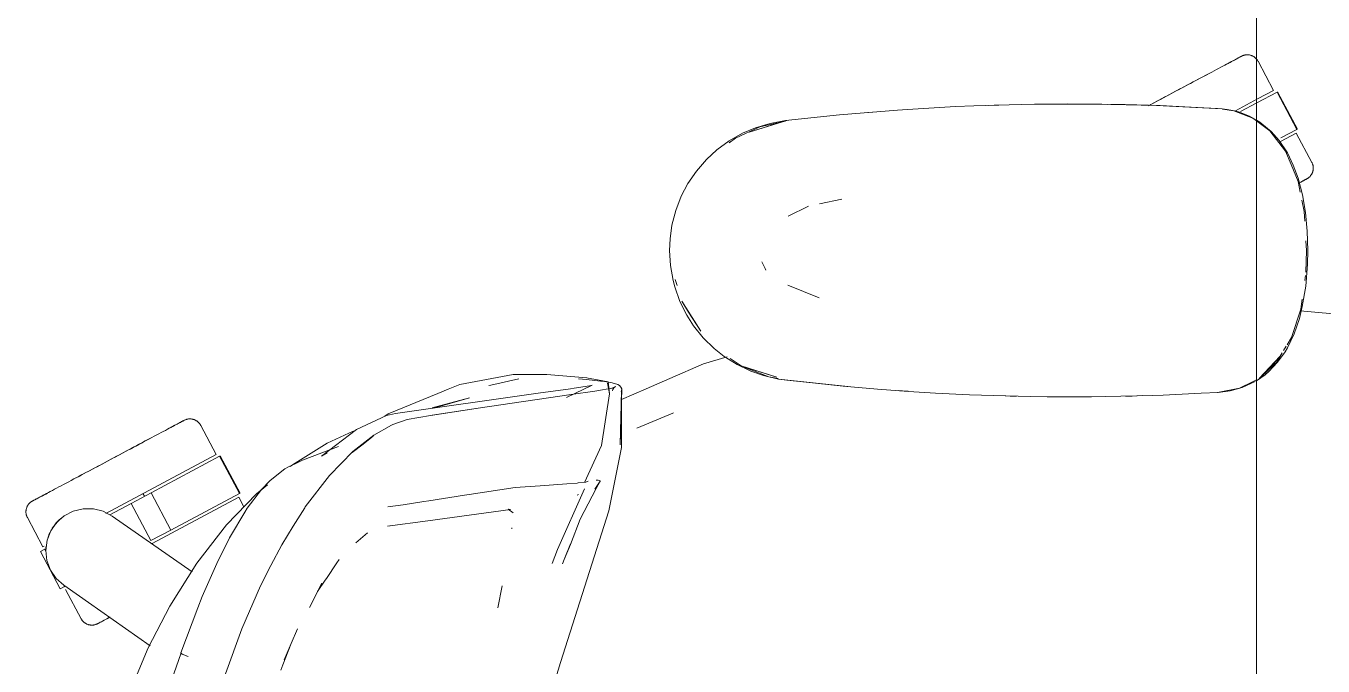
# Model space of a CAD drawing. Header units: millimetres. Extents: x 79795 to 317870, y -36033 to 97293.
# Drawn here: x 194538.7 to 194968.2, y 11576.1 to 11788.1 of the extents above; entities that cross this region are included whole.
import ezdxf

# ---------------------------------------------------------------- set-up
doc = ezdxf.new("R2010")
doc.units = ezdxf.units.MM
doc.header["$MEASUREMENT"] = 0
doc.layers.add('G-IMPT', color=8, linetype='CONTINUOUS', lineweight=9)
doc.layers.add('I-FURN', color=8, linetype='CONTINUOUS', lineweight=9)

msp = doc.modelspace()

# ---------------------------------------------------------------- linework, layer by layer
at = {"layer": 'G-IMPT'}
for p, q in [((194827.24, 11760.22), (194812.18, 11758.97)), ((194827.24, 11760.22), (194832.33, 11760.55)), ((194832.33, 11760.55), (194846.46, 11761.36)), ((194852.49, 11761.61), (194846.46, 11761.36)), ((194852.49, 11761.61), (194864.25, 11762)), ((194857.37, 11761.75), (194859.31, 11761.86)), ((194859.31, 11761.86), (194860.81, 11761.88)), ((194872.67, 11762.17), (194864.25, 11762)), ((194872.67, 11762.17), (194883.46, 11762.25)), ((194872.67, 11762.17), (194892.85, 11762.21)), ((194872.67, 11762.17), (194902.68, 11762.05)), ((194902.68, 11762.05), (194883.46, 11762.25)), ((194892.85, 11762.21), (194902.68, 11762.05)), ((194892.85, 11762.21), (194914.25, 11761.71)), ((194892.85, 11762.21), (194913.04, 11761.75)), ((194892.85, 11762.17), (194894.89, 11762.19)), ((194894.89, 11762.19), (194896.8, 11762.12)), ((194902.68, 11762.05), (194914.25, 11761.71)), ((194914.25, 11761.71), (194913.04, 11761.75)), ((194913.04, 11761.75), (194934.82, 11760.66)), ((194913.04, 11761.75), (194933.22, 11760.77)), ((194914.25, 11761.71), (194934.82, 11760.66)), ((194934.82, 11760.66), (194933.22, 11760.77)), ((194934.82, 11760.66), (194936.47, 11760.41)), ((194938.68, 11759.94), (194934.84, 11760.53)), ((194938.86, 11759.96), (194936.47, 11760.41)), ((194790.64, 11756.72), (194778.18, 11752.89)), ((194781.67, 11754.68), (194790.07, 11756.59)), ((194790.12, 11756.72), (194785.08, 11755.83)), ((194790.64, 11756.72), (194787.32, 11755.81)), ((194808.05, 11758.63), (194790.12, 11756.72)), ((194812.18, 11758.97), (194808.05, 11758.63)), ((194819.05, 11759.57), (194817.38, 11759.4)), ((194938.68, 11759.94), (194944.88, 11757.53)), ((194938.86, 11759.96), (194940.21, 11759.59)), ((194943.85, 11758.2), (194940.21, 11759.59)), ((194943.85, 11758.2), (194946.09, 11756.92)), ((194944.88, 11757.53), (194946.09, 11756.64)), ((194946.09, 11756.92), (194947.28, 11756.24)), ((194946.09, 11756.64), (194950.5, 11753.36)), ((194947.28, 11756.24), (194951.02, 11753.17)), ((194775.98, 11752.55), (194771.54, 11750.04)), ((194781.67, 11754.68), (194773.6, 11750.94)), ((194775.98, 11752.55), (194780.22, 11754.36)), ((194778.18, 11752.89), (194787.32, 11755.81)), ((194780.22, 11754.36), (194785.08, 11755.83)), ((194950.5, 11753.36), (194955.72, 11746.58)), ((194953.69, 11750.13), (194951.02, 11753.17)), ((194767.45, 11747.04), (194771.54, 11750.04)), ((194771.5, 11749.35), (194773.6, 11750.94)), ((194956.35, 11746.08), (194953.69, 11750.13)), ((194760.7, 11740.04), (194764.02, 11743.88)), ((194767.45, 11747.04), (194764.02, 11743.88)), ((194955.72, 11746.58), (194957.56, 11742.18)), ((194956.35, 11746.08), (194958.33, 11742.01)), ((194757.86, 11735.87), (194760.7, 11740.04)), ((194959.89, 11736.56), (194957.56, 11742.18)), ((194959.92, 11737.67), (194958.33, 11742.01)), ((194757.86, 11735.87), (194755.67, 11731.71)), ((194959.89, 11736.56), (194960.6, 11733.09)), ((194959.92, 11737.67), (194961.34, 11732.19)), ((194755.67, 11731.71), (194753.84, 11727)), ((194808.84, 11730.75), (194801.41, 11729.18)), ((194961.16, 11730.35), (194961.93, 11726.6)), ((194962.34, 11726.26), (194961.34, 11732.19)), ((194752.58, 11722.13), (194753.84, 11727)), ((194791.01, 11725.15), (194797.79, 11728.42)), ((194961.93, 11726.6), (194962.13, 11723.39)), ((194962.34, 11726.26), (194962.91, 11720.11)), ((194752.58, 11722.13), (194751.93, 11717.62)), ((194751.76, 11713.77), (194751.93, 11717.62)), ((194963.09, 11713.77), (194962.91, 11720.11)), ((194751.76, 11713.77), (194752.06, 11708.73)), ((194962.48, 11706.61), (194962.72, 11713.77)), ((194962.52, 11716.88), (194962.72, 11713.77)), ((194963, 11709.26), (194963.09, 11713.77)), ((194752.06, 11708.73), (194752.94, 11703.78)), ((194782.37, 11709.95), (194783.39, 11707.72)), ((194963, 11709.26), (194962.43, 11701.95)), ((194783.39, 11707.72), (194783.69, 11707.27)), ((194962.32, 11705.45), (194962.09, 11703.82)), ((194752.94, 11703.78), (194753.5, 11701.65)), ((194755.21, 11696.88), (194753.5, 11701.65)), ((194754.3, 11702.09), (194753.68, 11704.12)), ((194801.34, 11698.05), (194790.91, 11702.2)), ((194961.31, 11695.19), (194962.43, 11701.95)), ((194755.21, 11696.88), (194757.45, 11692.37)), ((194755.86, 11696.98), (194758.02, 11693.3)), ((194755.86, 11696.98), (194762.18, 11687.03)), ((194961.22, 11697.64), (194960.76, 11694.35)), ((194757.45, 11692.37), (194759.72, 11688.82)), ((194758.02, 11693.3), (194762.18, 11687.03)), ((194960.76, 11694.35), (194957.73, 11684.95)), ((194960.33, 11691.26), (194961.31, 11695.19)), ((194960.63, 11693.73), (194976.5, 11692.28)), ((194762.91, 11684.85), (194759.72, 11688.82)), ((194960.33, 11691.26), (194958.59, 11686.17)), ((194762.91, 11684.85), (194766.51, 11681.3)), ((194957.73, 11684.95), (194956.26, 11682.5)), ((194958.59, 11686.17), (194956.39, 11681.54)), ((194766.51, 11681.3), (194769.82, 11678.68)), ((194774.15, 11675.95), (194769.82, 11678.68)), ((194953.96, 11678.74), (194947.06, 11671.35)), ((194953.96, 11678.74), (194952.68, 11677.27)), ((194954.65, 11679.81), (194952.77, 11676.65)), ((194953.13, 11676.71), (194955.58, 11680.16)), ((194955.98, 11682.03), (194955.12, 11680.59)), ((194956.39, 11681.54), (194955.58, 11680.16)), ((194762.99, 11676.24), (194751.86, 11671.38)), ((194762.99, 11676.24), (194770.81, 11678.49)), ((194775.47, 11675.55), (194771.89, 11677.98)), ((194774.15, 11675.95), (194778.73, 11673.76)), ((194775.47, 11675.55), (194778.18, 11674.65)), ((194775.47, 11675.55), (194787.32, 11671.74)), ((194784.69, 11671.95), (194776.51, 11675.15)), ((194778.18, 11674.65), (194787.32, 11671.74)), ((194952.77, 11676.65), (194947.06, 11671.35)), ((194952.55, 11677.12), (194949.47, 11673.58)), ((194950.27, 11673.66), (194953.13, 11676.71)), ((194700, 11672.65), (194682.3, 11669.41)), ((194701.86, 11671.24), (194692.55, 11669.19)), ((194700, 11672.65), (194706.96, 11672.67)), ((194711.13, 11672.67), (194706.96, 11672.67)), ((194715.09, 11672.33), (194711.13, 11672.67)), ((194715.09, 11672.33), (194724.42, 11671.53)), ((194724.25, 11671.01), (194721.66, 11671.22)), ((194724.25, 11671.01), (194728.93, 11670.49)), ((194724.42, 11671.53), (194724.88, 11671.49)), ((194729.13, 11670.68), (194724.88, 11671.49)), ((194729.55, 11670.42), (194728.93, 11670.49)), ((194729.13, 11670.68), (194731.46, 11670.23)), ((194729.55, 11670.42), (194732.83, 11669.88)), ((194731.85, 11666.28), (194731.46, 11670.23)), ((194751.86, 11671.38), (194744.03, 11667.96)), ((194778.73, 11673.76), (194782.86, 11672.31)), ((194787.82, 11671.15), (194782.86, 11672.31)), ((194787.74, 11671.37), (194784.69, 11671.95)), ((194787.82, 11671.15), (194810.78, 11668.7)), ((194787.82, 11671.15), (194790.64, 11670.82)), ((194787.82, 11671.15), (194809.26, 11668.8)), ((194810.78, 11668.7), (194790.64, 11670.82)), ((194944.82, 11670.24), (194940.56, 11668.14)), ((194945.73, 11670.32), (194941.4, 11668.34)), ((194944.82, 11670.24), (194946.09, 11670.87)), ((194946.09, 11670.57), (194948.95, 11672.53)), ((194947.06, 11671.35), (194949.47, 11673.58)), ((194950.27, 11673.66), (194948.95, 11672.53)), ((194658.63, 11659.63), (194675.08, 11666.42)), ((194708.28, 11666.46), (194661.06, 11659.79)), ((194675.08, 11666.42), (194678.44, 11667.81)), ((194682.3, 11669.41), (194678.44, 11667.81)), ((194688.37, 11661.52), (194719.24, 11666.07)), ((194692.55, 11669.19), (194691.98, 11669.04)), ((194708.28, 11666.46), (194718.94, 11667.9)), ((194717.69, 11665.09), (194726.12, 11669.09)), ((194720.24, 11668.12), (194718.94, 11667.9)), ((194719.24, 11666.07), (194727.09, 11667.19)), ((194725.26, 11668.95), (194720.24, 11668.12)), ((194726.12, 11669.09), (194725.26, 11668.95)), ((194733.36, 11668.29), (194727.09, 11667.19)), ((194729.19, 11649.19), (194731.91, 11666.24)), ((194731.22, 11669.82), (194731.85, 11666.28)), ((194731.22, 11669.82), (194731.91, 11666.24)), ((194732.74, 11668.12), (194733.84, 11668.68)), ((194732.74, 11668.12), (194733.36, 11668.29)), ((194732.83, 11669.88), (194734.69, 11669.33)), ((194733.01, 11667.75), (194732.94, 11667.25)), ((194733.01, 11667.75), (194733.34, 11668.29)), ((194733.34, 11668.29), (194733.84, 11668.68)), ((194735.23, 11669.01), (194734.69, 11669.33)), ((194735.23, 11669.01), (194735.6, 11668.52)), ((194735.38, 11649.38), (194735.97, 11667.83)), ((194735.38, 11649.38), (194735.87, 11667.36)), ((194735.99, 11667.94), (194735.6, 11668.52)), ((194735.99, 11667.94), (194735.8, 11667.08)), ((194735.8, 11667.08), (194735.83, 11667.19)), ((194735.82, 11648.49), (194735.87, 11667.36)), ((194735.87, 11667.36), (194735.83, 11667.19)), ((194744.03, 11667.96), (194735.86, 11664.39)), ((194735.97, 11667.83), (194735.87, 11667.36)), ((194809.26, 11668.8), (194820.65, 11667.82)), ((194830.94, 11667.09), (194820.65, 11667.82)), ((194828.9, 11667.22), (194827.48, 11667.36)), ((194828.9, 11667.22), (194830.8, 11667.13)), ((194830.94, 11667.09), (194839.81, 11666.53)), ((194851.12, 11665.99), (194839.81, 11666.53)), ((194851.12, 11665.99), (194859, 11665.69)), ((194871.31, 11665.4), (194859, 11665.69)), ((194896, 11665.37), (194911.67, 11665.75)), ((194908.27, 11665.69), (194904.94, 11665.55)), ((194911.67, 11665.75), (194915.22, 11665.87)), ((194927.78, 11666.49), (194915.22, 11665.87)), ((194927.78, 11666.49), (194933.44, 11666.77)), ((194940.56, 11668.14), (194933.22, 11666.77)), ((194933.44, 11666.77), (194937.45, 11667.27)), ((194937.45, 11667.27), (194941.4, 11668.34)), ((194687.76, 11661.42), (194672.6, 11659.13)), ((194685.48, 11664.91), (194673.18, 11661.59)), ((194688.37, 11661.52), (194673.18, 11659.19)), ((194687.76, 11661.42), (194673.18, 11659.19)), ((194685.48, 11664.91), (194673.59, 11661.56)), ((194862.87, 11665.61), (194864.53, 11665.53)), ((194864.53, 11665.53), (194866.61, 11665.54)), ((194871.31, 11665.4), (194876.78, 11665.33)), ((194891.49, 11665.32), (194876.78, 11665.33)), ((194896, 11665.37), (194891.49, 11665.32)), ((194902.73, 11665.55), (194904.94, 11665.55)), ((194648.13, 11654.51), (194654.7, 11657.57)), ((194654.7, 11657.57), (194658.07, 11659.14)), ((194657.46, 11658.86), (194658.63, 11659.63)), ((194661.06, 11659.79), (194658.07, 11659.14)), ((194660.14, 11656.07), (194664.93, 11657.83)), ((194664.93, 11657.83), (194672.6, 11659.13)), ((194740.97, 11654.93), (194752.82, 11659.85)), ((194753.09, 11659.95), (194752.82, 11659.85)), ((194636.48, 11645.59), (194648.13, 11654.51)), ((194638.37, 11649.89), (194646.99, 11653.87)), ((194653.88, 11652.57), (194659.72, 11655.86)), ((194660.14, 11656.07), (194659.72, 11655.86)), ((194626.92, 11642.76), (194638.37, 11649.89)), ((194642.13, 11648.83), (194630.23, 11644.32)), ((194653.65, 11652.24), (194646.71, 11646.85)), ((194646.71, 11646.85), (194650.28, 11649.65)), ((194646.91, 11647.15), (194653.88, 11652.57)), ((194653.65, 11652.24), (194650.28, 11649.65)), ((194729.19, 11649.19), (194723.61, 11636.9)), ((194731.63, 11627.54), (194735.82, 11648.49)), ((194628, 11643.24), (194630.23, 11644.32)), ((194636.48, 11645.59), (194638.43, 11646.71)), ((194646.91, 11647.15), (194639.18, 11639.25)), ((194624.42, 11641.46), (194619.56, 11637.59)), ((194625.56, 11642.07), (194624.42, 11641.46)), ((194625.56, 11642.07), (194628, 11643.24)), ((194626.92, 11642.76), (194626.15, 11642.26)), ((194618.67, 11636.15), (194615, 11633.15)), ((194616.67, 11634.57), (194619.56, 11637.59)), ((194639.18, 11639.25), (194631.16, 11628.81)), ((194700.69, 11635.22), (194708.93, 11635.84)), ((194717.78, 11636.47), (194708.93, 11635.84)), ((194717.78, 11636.47), (194721.18, 11636.73)), ((194721.56, 11636.77), (194721.18, 11636.73)), ((194721.56, 11636.77), (194724.02, 11637.05)), ((194724.02, 11637.05), (194724.08, 11637.08)), ((194724.85, 11637.35), (194724.08, 11637.08)), ((194728.83, 11637.39), (194726.99, 11634.68)), ((194727.44, 11637.74), (194728.12, 11637.66)), ((194728.83, 11637.39), (194727.48, 11634.93)), ((194728.12, 11637.66), (194728.8, 11637.52)), ((194728.8, 11637.52), (194728.83, 11637.39)), ((194728.83, 11637.39), (194728.86, 11637.22)), ((194615, 11633.15), (194605.04, 11622.86)), ((194616.67, 11634.57), (194611.95, 11628.44)), ((194683.84, 11632.76), (194672.07, 11630.89)), ((194685.39, 11633), (194683.84, 11632.76)), ((194700.61, 11635.21), (194685.39, 11633)), ((194700.61, 11635.21), (194700.69, 11635.22)), ((194714.65, 11614.72), (194723.57, 11634.87)), ((194721.2, 11632.7), (194721.63, 11632.98)), ((194722.2, 11624.82), (194727.48, 11634.93)), ((194606.35, 11619.15), (194611.09, 11627.15)), ((194611.95, 11628.44), (194611.09, 11627.15)), ((194627.11, 11622.46), (194630.99, 11628.56)), ((194631.16, 11628.81), (194630.99, 11628.56)), ((194663.57, 11629.56), (194658.5, 11628.82)), ((194663.57, 11629.56), (194670.41, 11630.63)), ((194670.41, 11630.63), (194672.07, 11630.89)), ((194671.76, 11624.21), (194699.09, 11627.95)), ((194699.95, 11626.83), (194698.39, 11628.07)), ((194698.6, 11628.04), (194698.83, 11627.99)), ((194699.09, 11627.95), (194698.83, 11627.99)), ((194715.64, 11577.3), (194731.63, 11627.54)), ((194595.23, 11610.25), (194605.04, 11622.86)), ((194671.76, 11624.21), (194658.41, 11622.43)), ((194722.2, 11624.82), (194718.95, 11616.35)), ((194601.83, 11610.1), (194606.35, 11619.15)), ((194601.83, 11610.1), (194606.05, 11618.55)), ((194602.05, 11610.54), (194606.35, 11619.15)), ((194606.35, 11619.15), (194606.05, 11618.55)), ((194627.11, 11622.46), (194623.34, 11616.23)), ((194647.91, 11616.93), (194651.81, 11620.27)), ((194658.41, 11622.43), (194658.88, 11622.57)), ((194699.6, 11621.88), (194699.55, 11621.54)), ((194619.77, 11609.44), (194623.34, 11616.23)), ((194712.91, 11610.13), (194714.65, 11614.72)), ((194716.93, 11611.45), (194718.95, 11616.56)), ((194718.95, 11616.35), (194716.93, 11611.45)), ((194718.95, 11616.56), (194717.55, 11613.02)), ((194595.23, 11610.25), (194586.26, 11595.96)), ((194601.83, 11610.1), (194597.06, 11599.14)), ((194602.05, 11610.54), (194601.83, 11610.1)), ((194638.14, 11605.17), (194641.63, 11610.3)), ((194641.63, 11610.3), (194642.38, 11611.4)), ((194716.93, 11611.45), (194716.37, 11610.04)), ((194619.77, 11609.44), (194616.38, 11602.71)), ((194610.2, 11588.49), (194616.38, 11602.71)), ((194632.5, 11595.5), (194636.69, 11603.6)), ((194635.19, 11600.83), (194637.75, 11604.59)), ((194635.19, 11600.83), (194636.69, 11603.6)), ((194637.75, 11604.59), (194638.14, 11605.17)), ((194694.92, 11595.41), (194696.33, 11602.66)), ((194597.06, 11599.14), (194595.58, 11595.46)), ((194586.26, 11595.96), (194579.17, 11582.18)), ((194595.58, 11595.46), (194590, 11580.5)), ((194610.2, 11588.49), (194604.75, 11573.61)), ((194628.63, 11588.46), (194626.44, 11583.61)), ((194571.65, 11564.21), (194579.17, 11582.18)), ((194590.04, 11580.5), (194587.63, 11573.57)), ((194590, 11580.5), (194590.04, 11580.36)), ((194590.04, 11580.36), (194590.04, 11580.5)), ((194590.04, 11580.36), (194590.44, 11580.1)), ((194590.04, 11580.36), (194590.05, 11580.32)), ((194590.44, 11580.1), (194590.05, 11580.32)), ((194591.27, 11579.71), (194590.44, 11580.1)), ((194590.63, 11579.99), (194590.44, 11580.1)), ((194591.27, 11579.71), (194590.63, 11579.99)), ((194626.44, 11583.61), (194623.71, 11576.53)), ((194626.44, 11583.61), (194624.13, 11578.16)), ((194591.27, 11579.71), (194592.33, 11579.29)), ((194591.27, 11579.71), (194591.73, 11579.51)), ((194592.33, 11579.29), (194591.73, 11579.51)), ((194623.05, 11574.8), (194623.71, 11576.53)), ((194715.64, 11577.3), (194706.45, 11547.32))]:
    msp.add_line(p, q, dxfattribs=at)
at = {"layer": 'I-FURN'}
for p, q in [((194946.09, 12075.97), (194946.09, 10675.97)), ((194946.09, 10675.97), (194946.09, 12075.97)), ((194939.93, 11777.39), (194939.59, 11777.21)), ((194939.75, 11777.3), (194940.07, 11777.47)), ((194940.22, 11777.55), (194939.93, 11777.39)), ((194940.07, 11777.47), (194940.35, 11777.61)), ((194940.48, 11777.69), (194940.22, 11777.55)), ((194940.35, 11777.61), (194940.59, 11777.74)), ((194940.7, 11777.8), (194940.48, 11777.69)), ((194940.59, 11777.74), (194940.79, 11777.85)), ((194940.88, 11777.9), (194940.7, 11777.8)), ((194940.79, 11777.85), (194940.95, 11777.94)), ((194941.02, 11777.97), (194940.88, 11777.9)), ((194940.95, 11777.94), (194941.07, 11778)), ((194941.12, 11778.03), (194941.02, 11777.97)), ((194941.07, 11778), (194941.15, 11778.04)), ((194941.18, 11778.06), (194941.12, 11778.03)), ((194941.15, 11778.04), (194941.2, 11778.07)), ((194941.2, 11778.07), (194941.18, 11778.06)), ((194941.2, 11778.07), (194941.34, 11778.14)), ((194941.2, 11778.07), (194941.2, 11778.07)), ((194941.34, 11778.14), (194941.49, 11778.21)), ((194941.49, 11778.21), (194941.64, 11778.27)), ((194941.64, 11778.27), (194941.79, 11778.33)), ((194941.79, 11778.33), (194941.95, 11778.37)), ((194941.95, 11778.37), (194942.1, 11778.42)), ((194942.1, 11778.42), (194942.26, 11778.45)), ((194942.26, 11778.45), (194942.42, 11778.48)), ((194942.42, 11778.48), (194942.58, 11778.51)), ((194942.58, 11778.51), (194942.74, 11778.53)), ((194942.74, 11778.53), (194942.9, 11778.54)), ((194942.9, 11778.54), (194943.06, 11778.54)), ((194943.06, 11778.54), (194943.22, 11778.54)), ((194943.22, 11778.54), (194943.38, 11778.53)), ((194943.38, 11778.53), (194943.54, 11778.52)), ((194943.54, 11778.52), (194943.7, 11778.5)), ((194943.7, 11778.5), (194943.86, 11778.47)), ((194943.86, 11778.47), (194944.02, 11778.43)), ((194944.02, 11778.43), (194944.17, 11778.39)), ((194944.17, 11778.39), (194944.33, 11778.35)), ((194944.33, 11778.35), (194944.48, 11778.29)), ((194944.48, 11778.29), (194944.63, 11778.24)), ((194944.63, 11778.24), (194944.78, 11778.17)), ((194944.78, 11778.17), (194944.92, 11778.1)), ((194944.92, 11778.1), (194945.07, 11778.03)), ((194945.07, 11778.03), (194945.2, 11777.94)), ((194945.2, 11777.94), (194945.34, 11777.86)), ((194945.34, 11777.86), (194945.47, 11777.76)), ((194945.47, 11777.76), (194945.6, 11777.67)), ((194945.6, 11777.67), (194945.72, 11777.56)), ((194945.72, 11777.56), (194945.84, 11777.46)), ((194945.84, 11777.46), (194945.96, 11777.34)), ((194945.96, 11777.34), (194946.07, 11777.23)), ((194932.08, 11773.22), (194931.29, 11772.8)), ((194932.84, 11773.62), (194932.08, 11773.22)), ((194933.58, 11774.02), (194932.84, 11773.62)), ((194934.28, 11774.39), (194933.58, 11774.02)), ((194934.96, 11774.75), (194934.28, 11774.39)), ((194935.61, 11775.1), (194934.96, 11774.75)), ((194936.23, 11775.42), (194935.61, 11775.1)), ((194936.81, 11775.73), (194936.23, 11775.42)), ((194936.5, 11775.57), (194937.07, 11775.87)), ((194937.36, 11776.03), (194936.81, 11775.73)), ((194937.07, 11775.87), (194937.6, 11776.16)), ((194937.88, 11776.3), (194937.36, 11776.03)), ((194937.6, 11776.16), (194938.1, 11776.42)), ((194938.36, 11776.56), (194937.88, 11776.3)), ((194938.1, 11776.42), (194938.57, 11776.67)), ((194938.81, 11776.8), (194938.36, 11776.56)), ((194938.57, 11776.67), (194939, 11776.9)), ((194939.22, 11777.01), (194938.81, 11776.8)), ((194939, 11776.9), (194939.39, 11777.11)), ((194939.59, 11777.21), (194939.22, 11777.01)), ((194939.39, 11777.11), (194939.75, 11777.3)), ((194946.07, 11777.23), (194946.18, 11777.11)), ((194946.18, 11777.11), (194946.28, 11776.98)), ((194946.28, 11776.98), (194946.37, 11776.85)), ((194946.37, 11776.85), (194946.47, 11776.72)), ((194946.47, 11776.72), (194946.55, 11776.58)), ((194946.55, 11776.58), (194946.63, 11776.44)), ((194946.63, 11776.44), (194946.65, 11776.4)), ((194951.8, 11766.72), (194946.65, 11776.4)), ((194922.75, 11768.26), (194923.71, 11768.77)), ((194924.23, 11769.04), (194923.27, 11768.54)), ((194923.71, 11768.77), (194924.66, 11769.28)), ((194925.17, 11769.55), (194924.23, 11769.04)), ((194924.66, 11769.28), (194925.6, 11769.78)), ((194926.1, 11770.04), (194925.17, 11769.55)), ((194925.6, 11769.78), (194926.52, 11770.27)), ((194927.02, 11770.53), (194926.1, 11770.04)), ((194926.52, 11770.27), (194927.43, 11770.75)), ((194927.91, 11771), (194927.02, 11770.53)), ((194927.43, 11770.75), (194928.32, 11771.22)), ((194928.79, 11771.47), (194927.91, 11771)), ((194928.32, 11771.22), (194929.19, 11771.68)), ((194929.65, 11771.93), (194928.79, 11771.47)), ((194929.19, 11771.68), (194930.03, 11772.13)), ((194930.48, 11772.37), (194929.65, 11771.93)), ((194931.29, 11772.8), (194930.48, 11772.37)), ((194914.79, 11764.02), (194915.79, 11764.56)), ((194916.34, 11764.85), (194915.33, 11764.31)), ((194915.79, 11764.56), (194916.8, 11765.09)), ((194917.34, 11765.38), (194916.34, 11764.85)), ((194916.8, 11765.09), (194917.8, 11765.63)), ((194918.34, 11765.92), (194917.34, 11765.38)), ((194917.8, 11765.63), (194918.8, 11766.16)), ((194919.34, 11766.45), (194918.34, 11765.92)), ((194918.8, 11766.16), (194919.8, 11766.69)), ((194920.34, 11766.98), (194919.34, 11766.45)), ((194919.8, 11766.69), (194920.79, 11767.22)), ((194921.32, 11767.5), (194920.34, 11766.98)), ((194920.79, 11767.22), (194921.78, 11767.74)), ((194922.3, 11768.02), (194921.32, 11767.5)), ((194921.78, 11767.74), (194922.75, 11768.26)), ((194923.27, 11768.54), (194922.3, 11768.02)), ((194946.23, 11762.62), (194952.93, 11766.18)), ((194951.8, 11766.72), (194946.52, 11763.91)), ((194952.93, 11766.18), (194959.5, 11753.82)), ((194959.67, 11753.91), (194953.1, 11766.27)), ((194911.34, 11762.19), (194910.35, 11761.67)), ((194910.8, 11761.91), (194911.79, 11762.43)), ((194912.33, 11762.72), (194911.34, 11762.19)), ((194911.79, 11762.43), (194912.79, 11762.96)), ((194913.32, 11763.25), (194912.33, 11762.72)), ((194912.79, 11762.96), (194913.78, 11763.49)), ((194914.33, 11763.78), (194913.32, 11763.25)), ((194913.78, 11763.49), (194914.79, 11764.02)), ((194915.33, 11764.31), (194914.33, 11763.78)), ((194946.52, 11763.91), (194939.14, 11759.98)), ((194940.86, 11759.77), (194946.23, 11762.62)), ((194959.31, 11752.59), (194954.12, 11749.83)), ((194959.5, 11753.82), (194954.21, 11751.01)), ((194964.46, 11742.9), (194959.31, 11752.59)), ((194964.25, 11738.77), (194964.16, 11738.63)), ((194964.34, 11738.9), (194964.25, 11738.77)), ((194964.42, 11739.04), (194964.34, 11738.9)), ((194964.5, 11739.18), (194964.42, 11739.04)), ((194964.46, 11742.9), (194964.54, 11742.76)), ((194964.57, 11739.33), (194964.5, 11739.18)), ((194964.54, 11742.76), (194964.6, 11742.61)), ((194964.63, 11739.48), (194964.57, 11739.33)), ((194964.6, 11742.61), (194964.66, 11742.46)), ((194964.69, 11739.63), (194964.63, 11739.48)), ((194964.66, 11742.46), (194964.72, 11742.31)), ((194964.74, 11739.78), (194964.69, 11739.63)), ((194964.72, 11742.31), (194964.77, 11742.16)), ((194964.79, 11739.93), (194964.74, 11739.78)), ((194964.77, 11742.16), (194964.81, 11742)), ((194964.83, 11740.09), (194964.79, 11739.93)), ((194964.81, 11742), (194964.85, 11741.85)), ((194964.86, 11740.25), (194964.83, 11740.09)), ((194964.85, 11741.85), (194964.88, 11741.69)), ((194964.89, 11740.4), (194964.86, 11740.25)), ((194964.88, 11741.69), (194964.9, 11741.53)), ((194964.91, 11740.56), (194964.89, 11740.4)), ((194964.9, 11741.53), (194964.92, 11741.37)), ((194964.92, 11740.73), (194964.91, 11740.56)), ((194964.92, 11741.37), (194964.93, 11741.21)), ((194964.93, 11740.89), (194964.92, 11740.73)), ((194964.93, 11741.21), (194964.93, 11741.05)), ((194964.93, 11741.05), (194964.93, 11740.89)), ((194960.17, 11736.05), (194960.6, 11736.28)), ((194960.81, 11736.4), (194960.4, 11736.18)), ((194960.6, 11736.28), (194960.99, 11736.49)), ((194961.19, 11736.6), (194960.81, 11736.4)), ((194960.99, 11736.49), (194961.34, 11736.68)), ((194961.52, 11736.78), (194961.19, 11736.6)), ((194961.34, 11736.68), (194961.66, 11736.85)), ((194961.82, 11736.93), (194961.52, 11736.78)), ((194961.66, 11736.85), (194961.94, 11737)), ((194962.08, 11737.07), (194961.82, 11736.93)), ((194961.94, 11737), (194962.18, 11737.13)), ((194962.3, 11737.19), (194962.08, 11737.07)), ((194962.18, 11737.13), (194962.38, 11737.23)), ((194962.48, 11737.28), (194962.3, 11737.19)), ((194962.38, 11737.23), (194962.55, 11737.32)), ((194962.62, 11737.36), (194962.48, 11737.28)), ((194962.55, 11737.32), (194962.67, 11737.38)), ((194962.72, 11737.41), (194962.62, 11737.36)), ((194962.67, 11737.38), (194962.75, 11737.43)), ((194962.78, 11737.44), (194962.72, 11737.41)), ((194962.75, 11737.43), (194962.79, 11737.45)), ((194962.8, 11737.45), (194962.78, 11737.44)), ((194962.79, 11737.45), (194962.8, 11737.45)), ((194962.84, 11737.47), (194962.8, 11737.45)), ((194962.98, 11737.55), (194962.84, 11737.47)), ((194963.11, 11737.64), (194962.98, 11737.55)), ((194963.24, 11737.73), (194963.11, 11737.64)), ((194963.37, 11737.83), (194963.24, 11737.73)), ((194963.5, 11737.93), (194963.37, 11737.83)), ((194963.62, 11738.03), (194963.5, 11737.93)), ((194963.74, 11738.15), (194963.62, 11738.03)), ((194963.85, 11738.26), (194963.74, 11738.15)), ((194963.96, 11738.38), (194963.85, 11738.26)), ((194964.06, 11738.51), (194963.96, 11738.38)), ((194964.16, 11738.63), (194964.06, 11738.51)), ((194589.94, 11656.91), (194590.22, 11657.06)), ((194590.35, 11657.13), (194590.09, 11656.99)), ((194590.22, 11657.06), (194590.46, 11657.18)), ((194590.57, 11657.24), (194590.35, 11657.13)), ((194590.46, 11657.18), (194590.66, 11657.29)), ((194590.75, 11657.34), (194590.57, 11657.24)), ((194590.66, 11657.29), (194590.82, 11657.38)), ((194590.89, 11657.41), (194590.75, 11657.34)), ((194590.82, 11657.38), (194590.94, 11657.44)), ((194590.99, 11657.47), (194590.89, 11657.41)), ((194590.94, 11657.44), (194591.02, 11657.48)), ((194591.05, 11657.5), (194590.99, 11657.47)), ((194591.02, 11657.48), (194591.07, 11657.51)), ((194591.07, 11657.51), (194591.05, 11657.5)), ((194591.07, 11657.51), (194591.21, 11657.58)), ((194591.07, 11657.51), (194591.07, 11657.51)), ((194591.21, 11657.58), (194591.36, 11657.65)), ((194591.36, 11657.65), (194591.51, 11657.71)), ((194591.51, 11657.71), (194591.66, 11657.77)), ((194591.66, 11657.77), (194591.82, 11657.81)), ((194591.82, 11657.81), (194591.97, 11657.86)), ((194591.97, 11657.86), (194592.13, 11657.89)), ((194592.13, 11657.89), (194592.29, 11657.92)), ((194592.29, 11657.92), (194592.45, 11657.95)), ((194592.45, 11657.95), (194592.61, 11657.97)), ((194592.61, 11657.97), (194592.77, 11657.98)), ((194592.77, 11657.98), (194592.93, 11657.98)), ((194592.93, 11657.98), (194593.09, 11657.98)), ((194593.09, 11657.98), (194593.25, 11657.97)), ((194593.25, 11657.97), (194593.41, 11657.96)), ((194593.41, 11657.96), (194593.57, 11657.94)), ((194593.57, 11657.94), (194593.73, 11657.91)), ((194593.73, 11657.91), (194593.89, 11657.87)), ((194593.89, 11657.87), (194594.04, 11657.83)), ((194594.04, 11657.83), (194594.2, 11657.79)), ((194594.2, 11657.79), (194594.35, 11657.74)), ((194594.35, 11657.74), (194594.5, 11657.68)), ((194594.5, 11657.68), (194594.65, 11657.61)), ((194594.65, 11657.61), (194594.79, 11657.54)), ((194594.79, 11657.54), (194594.94, 11657.47)), ((194594.94, 11657.47), (194595.07, 11657.38)), ((194595.07, 11657.38), (194595.21, 11657.3)), ((194595.21, 11657.3), (194595.34, 11657.2)), ((194595.34, 11657.2), (194595.47, 11657.11)), ((194595.47, 11657.11), (194595.59, 11657)), ((194582.71, 11653.07), (194581.95, 11652.66)), ((194583.45, 11653.46), (194582.71, 11653.07)), ((194584.15, 11653.83), (194583.45, 11653.46)), ((194584.83, 11654.19), (194584.15, 11653.83)), ((194585.48, 11654.54), (194584.83, 11654.19)), ((194586.1, 11654.86), (194585.48, 11654.54)), ((194586.68, 11655.18), (194586.1, 11654.86)), ((194586.37, 11655.01), (194586.94, 11655.31)), ((194587.23, 11655.47), (194586.68, 11655.18)), ((194586.94, 11655.31), (194587.47, 11655.6)), ((194587.75, 11655.74), (194587.23, 11655.47)), ((194587.47, 11655.6), (194587.97, 11655.86)), ((194588.23, 11656), (194587.75, 11655.74)), ((194587.97, 11655.86), (194588.44, 11656.11)), ((194588.68, 11656.24), (194588.23, 11656)), ((194588.44, 11656.11), (194588.87, 11656.34)), ((194589.09, 11656.45), (194588.68, 11656.24)), ((194588.87, 11656.34), (194589.26, 11656.55)), ((194589.46, 11656.65), (194589.09, 11656.45)), ((194589.26, 11656.55), (194589.62, 11656.74)), ((194589.8, 11656.83), (194589.46, 11656.65)), ((194589.62, 11656.74), (194589.94, 11656.91)), ((194590.09, 11656.99), (194589.8, 11656.83)), ((194595.59, 11657), (194595.71, 11656.9)), ((194595.71, 11656.9), (194595.83, 11656.78)), ((194595.83, 11656.78), (194595.94, 11656.67)), ((194595.94, 11656.67), (194596.05, 11656.55)), ((194596.05, 11656.55), (194596.15, 11656.42)), ((194596.15, 11656.42), (194596.24, 11656.29)), ((194596.24, 11656.29), (194596.34, 11656.16)), ((194596.34, 11656.16), (194596.42, 11656.02)), ((194596.42, 11656.02), (194596.5, 11655.88)), ((194596.5, 11655.88), (194596.52, 11655.84)), ((194601.67, 11646.16), (194596.52, 11655.84)), ((194574.1, 11648.49), (194573.14, 11647.98)), ((194573.58, 11648.21), (194574.53, 11648.72)), ((194575.04, 11648.99), (194574.1, 11648.49)), ((194574.53, 11648.72), (194575.47, 11649.22)), ((194575.97, 11649.48), (194575.04, 11648.99)), ((194575.47, 11649.22), (194576.39, 11649.71)), ((194576.89, 11649.97), (194575.97, 11649.48)), ((194576.39, 11649.71), (194577.3, 11650.19)), ((194577.78, 11650.44), (194576.89, 11649.97)), ((194577.3, 11650.19), (194578.19, 11650.66)), ((194578.66, 11650.91), (194577.78, 11650.44)), ((194578.19, 11650.66), (194579.06, 11651.12)), ((194579.52, 11651.37), (194578.66, 11650.91)), ((194579.06, 11651.12), (194579.9, 11651.57)), ((194580.35, 11651.81), (194579.52, 11651.37)), ((194581.16, 11652.24), (194580.35, 11651.81)), ((194581.95, 11652.66), (194581.16, 11652.24)), ((194601.67, 11646.16), (194565.07, 11626.69)), ((194566.21, 11644.29), (194565.2, 11643.75)), ((194565.66, 11644), (194566.67, 11644.53)), ((194567.21, 11644.82), (194566.21, 11644.29)), ((194566.67, 11644.53), (194567.67, 11645.07)), ((194568.21, 11645.36), (194567.21, 11644.82)), ((194567.67, 11645.07), (194568.67, 11645.6)), ((194569.21, 11645.89), (194568.21, 11645.36)), ((194568.67, 11645.6), (194569.67, 11646.13)), ((194570.21, 11646.42), (194569.21, 11645.89)), ((194569.67, 11646.13), (194570.66, 11646.66)), ((194571.19, 11646.94), (194570.21, 11646.42)), ((194570.66, 11646.66), (194571.65, 11647.18)), ((194572.17, 11647.46), (194571.19, 11646.94)), ((194571.65, 11647.18), (194572.62, 11647.7)), ((194573.14, 11647.98), (194572.17, 11647.46)), ((194572.62, 11647.7), (194573.58, 11648.21)), ((194580.09, 11633.55), (194602.8, 11645.62)), ((194602.8, 11645.62), (194609.37, 11633.26)), ((194609.54, 11633.35), (194602.97, 11645.71)), ((194558.28, 11640.08), (194557.33, 11639.57)), ((194557.77, 11639.8), (194558.73, 11640.31)), ((194559.25, 11640.59), (194558.28, 11640.08)), ((194558.73, 11640.31), (194559.7, 11640.83)), ((194560.22, 11641.11), (194559.25, 11640.59)), ((194559.7, 11640.83), (194560.67, 11641.35)), ((194561.21, 11641.63), (194560.22, 11641.11)), ((194560.67, 11641.35), (194561.66, 11641.87)), ((194562.2, 11642.16), (194561.21, 11641.63)), ((194561.66, 11641.87), (194562.66, 11642.4)), ((194563.19, 11642.69), (194562.2, 11642.16)), ((194562.66, 11642.4), (194563.65, 11642.93)), ((194564.2, 11643.22), (194563.19, 11642.69)), ((194563.65, 11642.93), (194564.66, 11643.47)), ((194565.2, 11643.75), (194564.2, 11643.22)), ((194564.66, 11643.47), (194565.66, 11644)), ((194550.34, 11635.85), (194549.56, 11635.44)), ((194551.14, 11636.28), (194550.34, 11635.85)), ((194551.97, 11636.72), (194551.14, 11636.28)), ((194552.81, 11637.17), (194551.97, 11636.72)), ((194553.68, 11637.63), (194552.81, 11637.17)), ((194554.57, 11638.1), (194553.68, 11637.63)), ((194555.47, 11638.58), (194554.57, 11638.1)), ((194554.98, 11638.32), (194555.9, 11638.81)), ((194556.4, 11639.07), (194555.47, 11638.58)), ((194555.9, 11638.81), (194556.83, 11639.3)), ((194557.33, 11639.57), (194556.4, 11639.07)), ((194556.83, 11639.3), (194557.77, 11639.8)), ((194541.52, 11631.16), (194541.78, 11631.3)), ((194541.93, 11631.38), (194541.65, 11631.23)), ((194541.78, 11631.3), (194542.07, 11631.46)), ((194542.25, 11631.55), (194541.93, 11631.38)), ((194542.07, 11631.46), (194542.41, 11631.64)), ((194542.6, 11631.74), (194542.25, 11631.55)), ((194542.41, 11631.64), (194542.78, 11631.83)), ((194543, 11631.95), (194542.6, 11631.74)), ((194542.78, 11631.83), (194543.19, 11632.05)), ((194543.43, 11632.18), (194543, 11631.95)), ((194543.19, 11632.05), (194543.64, 11632.29)), ((194543.89, 11632.42), (194543.43, 11632.18)), ((194543.64, 11632.29), (194544.12, 11632.55)), ((194544.39, 11632.69), (194543.89, 11632.42)), ((194544.12, 11632.55), (194544.64, 11632.82)), ((194544.93, 11632.98), (194544.39, 11632.69)), ((194544.64, 11632.82), (194545.19, 11633.11)), ((194545.5, 11633.28), (194544.93, 11632.98)), ((194545.19, 11633.11), (194545.77, 11633.42)), ((194546.1, 11633.6), (194545.5, 11633.28)), ((194546.73, 11633.94), (194546.1, 11633.6)), ((194547.4, 11634.29), (194546.73, 11633.94)), ((194548.09, 11634.66), (194547.4, 11634.29)), ((194548.81, 11635.04), (194548.09, 11634.66)), ((194549.56, 11635.44), (194548.81, 11635.04)), ((194573.45, 11630.02), (194580.09, 11633.55)), ((194577.87, 11632.34), (194577.39, 11633.25)), ((194580.09, 11633.55), (194586.66, 11621.19)), ((194609.18, 11632.03), (194580.49, 11616.77)), ((194609.37, 11633.26), (194586.66, 11621.19)), ((194610.86, 11628.88), (194609.18, 11632.03)), ((194538.66, 11627.35), (194538.67, 11627.51)), ((194538.66, 11627.18), (194538.66, 11627.35)), ((194538.66, 11627.02), (194538.66, 11627.18)), ((194538.67, 11626.86), (194538.66, 11627.02)), ((194538.67, 11627.51), (194538.68, 11627.67)), ((194538.68, 11627.67), (194538.7, 11627.83)), ((194538.7, 11627.83), (194538.73, 11627.99)), ((194538.73, 11627.99), (194538.77, 11628.14)), ((194538.77, 11628.14), (194538.81, 11628.3)), ((194538.81, 11628.3), (194538.85, 11628.45)), ((194538.85, 11628.45), (194538.9, 11628.61)), ((194538.9, 11628.61), (194538.96, 11628.76)), ((194538.96, 11628.76), (194539.03, 11628.9)), ((194539.03, 11628.9), (194539.1, 11629.05)), ((194539.1, 11629.05), (194539.17, 11629.19)), ((194539.17, 11629.19), (194539.26, 11629.33)), ((194539.26, 11629.33), (194539.34, 11629.47)), ((194539.34, 11629.47), (194539.44, 11629.6)), ((194539.44, 11629.6), (194539.53, 11629.73)), ((194539.53, 11629.73), (194539.64, 11629.85)), ((194539.64, 11629.85), (194539.74, 11629.97)), ((194539.74, 11629.97), (194539.86, 11630.09)), ((194539.86, 11630.09), (194539.97, 11630.2)), ((194539.97, 11630.2), (194540.09, 11630.3)), ((194540.09, 11630.3), (194540.22, 11630.41)), ((194540.22, 11630.41), (194540.35, 11630.5)), ((194540.35, 11630.5), (194540.48, 11630.59)), ((194540.48, 11630.59), (194540.62, 11630.68)), ((194540.62, 11630.68), (194540.76, 11630.76)), ((194540.76, 11630.76), (194540.8, 11630.78)), ((194540.84, 11630.8), (194540.8, 11630.78)), ((194540.8, 11630.78), (194540.82, 11630.79)), ((194540.8, 11630.78), (194540.8, 11630.78)), ((194540.82, 11630.79), (194540.88, 11630.82)), ((194540.93, 11630.85), (194540.84, 11630.8)), ((194540.88, 11630.82), (194540.98, 11630.87)), ((194541.05, 11630.91), (194540.93, 11630.85)), ((194540.98, 11630.87), (194541.12, 11630.95)), ((194541.21, 11631), (194541.05, 11630.91)), ((194541.12, 11630.95), (194541.3, 11631.04)), ((194541.41, 11631.11), (194541.21, 11631)), ((194541.3, 11631.04), (194541.52, 11631.16)), ((194541.65, 11631.23), (194541.41, 11631.11)), ((194551.35, 11625.91), (194554.35, 11627.46)), ((194554.35, 11627.46), (194557.63, 11628.24)), ((194557.63, 11628.24), (194561.01, 11628.22)), ((194561.01, 11628.22), (194564.28, 11627.39)), ((194564.28, 11627.39), (194567.25, 11625.8)), ((194566.39, 11626.26), (194573.45, 11630.02)), ((194573.45, 11630.02), (194580.02, 11617.66)), ((194538.69, 11626.7), (194538.67, 11626.86)), ((194538.72, 11626.54), (194538.69, 11626.7)), ((194538.75, 11626.38), (194538.72, 11626.54)), ((194538.78, 11626.23), (194538.75, 11626.38)), ((194538.83, 11626.07), (194538.78, 11626.23)), ((194538.87, 11625.92), (194538.83, 11626.07)), ((194538.93, 11625.77), (194538.87, 11625.92)), ((194538.99, 11625.62), (194538.93, 11625.77)), ((194539.06, 11625.47), (194538.99, 11625.62)), ((194539.13, 11625.33), (194539.06, 11625.47)), ((194539.13, 11625.33), (194544.28, 11615.64)), ((194546.88, 11620.93), (194548.81, 11623.69)), ((194549.65, 11624.55), (194547.36, 11621.77)), ((194548.81, 11623.69), (194551.35, 11625.91)), ((194551.07, 11625.71), (194549.65, 11624.55)), ((194567.25, 11625.8), (194593.68, 11607.3)), ((194545.66, 11617.78), (194546.88, 11620.93)), ((194586.66, 11621.19), (194580.02, 11617.66)), ((194543.47, 11614.08), (194544.86, 11614.82)), ((194544.66, 11615.84), (194544.28, 11615.64)), ((194544.86, 11614.82), (194544.78, 11614.77)), ((194545.26, 11614.07), (194544.86, 11614.82)), ((194545.23, 11614.43), (194545.66, 11617.78)), ((194545.62, 11611.08), (194545.23, 11614.43)), ((194543.47, 11614.08), (194550.04, 11601.72)), ((194546.79, 11607.92), (194545.62, 11611.08)), ((194548.69, 11605.13), (194546.79, 11607.92)), ((194551.2, 11602.88), (194548.69, 11605.13)), ((194551.44, 11602.46), (194550.04, 11601.72)), ((194579.79, 11582.86), (194551.2, 11602.88)), ((194551.35, 11602.41), (194551.44, 11602.46)), ((194551.79, 11601.52), (194556.94, 11591.83)), ((194556.96, 11591.79), (194556.94, 11591.83)), ((194557.04, 11591.65), (194556.96, 11591.79)), ((194557.13, 11591.51), (194557.04, 11591.65)), ((194557.22, 11591.38), (194557.13, 11591.51)), ((194557.32, 11591.25), (194557.22, 11591.38)), ((194557.42, 11591.13), (194557.32, 11591.25)), ((194557.52, 11591.01), (194557.42, 11591.13)), ((194557.63, 11590.89), (194557.52, 11591.01)), ((194557.75, 11590.78), (194557.63, 11590.89)), ((194557.87, 11590.67), (194557.75, 11590.78)), ((194557.99, 11590.57), (194557.87, 11590.67)), ((194558.12, 11590.47), (194557.99, 11590.57)), ((194558.25, 11590.38), (194558.12, 11590.47)), ((194558.39, 11590.29), (194558.25, 11590.38)), ((194558.53, 11590.21), (194558.39, 11590.29)), ((194558.67, 11590.13), (194558.53, 11590.21)), ((194558.82, 11590.06), (194558.67, 11590.13)), ((194558.96, 11590), (194558.82, 11590.06)), ((194559.11, 11589.94), (194558.96, 11590)), ((194559.27, 11589.88), (194559.11, 11589.94)), ((194559.42, 11589.84), (194559.27, 11589.88)), ((194559.58, 11589.8), (194559.42, 11589.84)), ((194559.73, 11589.76), (194559.58, 11589.8)), ((194559.89, 11589.74), (194559.73, 11589.76)), ((194560.05, 11589.72), (194559.89, 11589.74)), ((194560.21, 11589.7), (194560.05, 11589.72)), ((194560.37, 11589.69), (194560.21, 11589.7)), ((194560.54, 11589.69), (194560.37, 11589.69)), ((194560.7, 11589.7), (194560.54, 11589.69)), ((194560.86, 11589.71), (194560.7, 11589.7)), ((194561.02, 11589.72), (194560.86, 11589.71)), ((194561.18, 11589.75), (194561.02, 11589.72)), ((194561.34, 11589.78), (194561.18, 11589.75)), ((194561.49, 11589.82), (194561.34, 11589.78)), ((194561.65, 11589.86), (194561.49, 11589.82)), ((194561.8, 11589.91), (194561.65, 11589.86)), ((194561.95, 11589.96), (194561.8, 11589.91)), ((194562.1, 11590.02), (194561.95, 11589.96)), ((194562.25, 11590.09), (194562.1, 11590.02)), ((194562.39, 11590.16), (194562.25, 11590.09)), ((194562.4, 11590.17), (194562.39, 11590.16)), ((194562.39, 11590.16), (194562.41, 11590.17)), ((194562.44, 11590.19), (194562.4, 11590.17)), ((194562.41, 11590.17), (194562.47, 11590.21)), ((194562.52, 11590.23), (194562.44, 11590.19)), ((194562.47, 11590.21), (194562.57, 11590.26)), ((194562.64, 11590.3), (194562.52, 11590.23)), ((194562.57, 11590.26), (194562.71, 11590.33)), ((194562.81, 11590.38), (194562.64, 11590.3)), ((194562.71, 11590.33), (194562.89, 11590.43)), ((194563.01, 11590.49), (194562.81, 11590.38)), ((194562.89, 11590.43), (194563.11, 11590.55)), ((194563.25, 11590.62), (194563.01, 11590.49)), ((194563.11, 11590.55), (194563.37, 11590.68)), ((194563.53, 11590.77), (194563.25, 11590.62)), ((194563.37, 11590.68), (194563.67, 11590.84)), ((194563.84, 11590.94), (194563.53, 11590.77)), ((194563.67, 11590.84), (194564, 11591.02)), ((194564.2, 11591.12), (194563.84, 11590.94)), ((194564, 11591.02), (194564.38, 11591.22)), ((194564.59, 11591.33), (194564.2, 11591.12)), ((194564.38, 11591.22), (194564.79, 11591.44)), ((194565.02, 11591.56), (194564.59, 11591.33)), ((194564.79, 11591.44), (194565.23, 11591.67)), ((194565.49, 11591.81), (194565.02, 11591.56)), ((194565.23, 11591.67), (194565.71, 11591.93)), ((194565.99, 11592.08), (194565.49, 11591.81)), ((194565.71, 11591.93), (194566.23, 11592.2)), ((194566.53, 11592.36), (194565.99, 11592.08))]:
    msp.add_line(p, q, dxfattribs=at)
for points in [[(194548.2, 11622.97), (194548.53, 11623.39), (194548.87, 11623.82), (194549.3, 11624.21)], [(194545.26, 11614.07), (194545.26, 11614.3), (194545.26, 11614.83), (194545.29, 11615.5), (194545.33, 11615.88)]]:
    msp.add_open_spline(points, degree=3, dxfattribs=at)
msp.add_open_spline([(194545.86, 11618.48), (194546, 11618.95), (194546.22, 11619.58), (194546.52, 11620.21), (194546.6, 11620.37)], degree=3, knots=[-0.6, -0.6, -0.6, -0.6, -0.5, -0.4680239, -0.4680239, -0.4680239, -0.4680239], dxfattribs=at)

doc.saveas('drawing.dxf')
